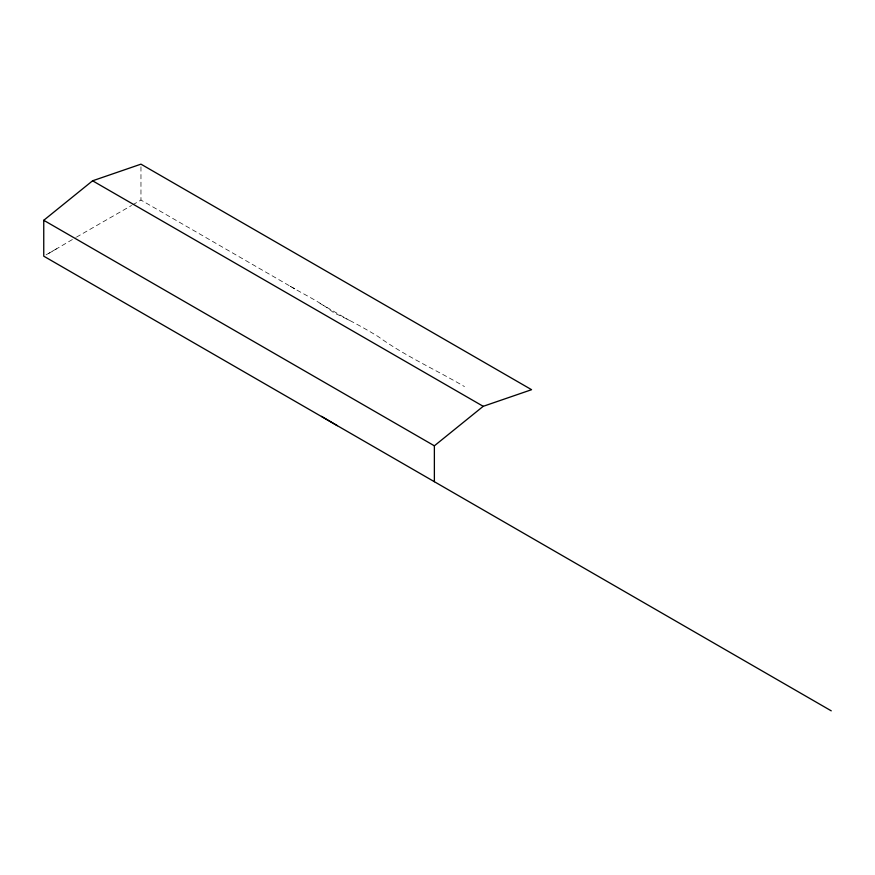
<?xml version="1.0" encoding="UTF-8"?>
<svg xmlns="http://www.w3.org/2000/svg" width="875" height="875" viewBox="0 0 875 875"><rect width="100%" height="100%" fill="white"/><g stroke="black" fill="none" stroke-linecap="round" stroke-linejoin="round"><path stroke-width="0.66" stroke-dasharray="4.38 3.28" d="M48.781 253.389L75.305 237.814M76.475 237.125L131.578 205.472M46.069 254.844L57.652 248.15M132.759 204.794L140.963 200.058L294.766 288.848L290.653 286.431M290.325 286.289C304.938 295.028 320.272 301.908 333.747 312.78C349.059 319.67 363.727 327.742 378.055 336.492C405.059 355.994 435.717 369.698 464.472 386.575M320.009 303.428L349.497 320.447M140.963 166.819L140.963 200.058"/><path stroke-width="1.31" d="M831.25 710.839L43.75 256.178L43.75 220.292L92.586 180.797L140.963 164.161L531.584 389.692L483.208 406.317L434.372 445.812L434.372 481.698M92.586 180.797L483.208 406.317M43.75 220.292L434.372 445.812M321.541 416.358L337.345 425.688"/></g></svg>
